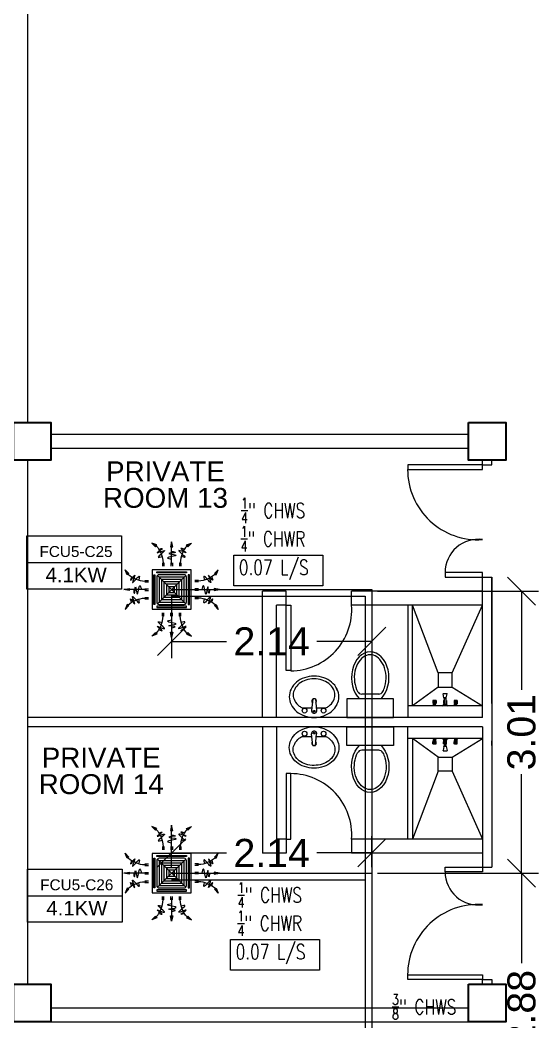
# Model space of a CAD drawing. Header units: millimetres. Extents: x 5 to 430, y 3 to 339.
# Drawn here: x 160.13 to 165.69, y 113.11 to 123.81 of the extents above; entities that cross this region are included whole.
import ezdxf

# ---------------------------------------------------------------- set-up
doc = ezdxf.new("R2010")
doc.units = ezdxf.units.MM
doc.header["$MEASUREMENT"] = 0
for name, color, linetype in [('AIR', 7, 'Continuous'), ('fcu line', 7, 'Continuous'), ('fcu return', 7, 'Continuous'), ('label', 7, 'Continuous'), ('Legends', 7, 'Continuous'), ('pipe label', 7, 'Continuous')]:
    doc.layers.add(name, color=color, linetype=linetype)
doc.styles.add('Arch-Dim', font='simplex.shx', dxfattribs={"width": 0.75})
doc.styles.get("Standard").update_dxf_attribs({"font": 'arial.ttf'})
doc.styles.add('SWISSLT175', font='swissl.ttf', dxfattribs={"height": 0.175})
doc.dimstyles.new('Copy of dimension', dxfattribs={"dimtxt": 0.3, "dimasz": 0.3, "dimexe": 0.18, "dimexo": 0.0625, "dimgap": 0.09, "dimtad": 0, "dimzin": 0, "dimdsep": 46, "dimtxsty": 'Standard', "dimblk": 'OBLIQUE', "dimcen": 0.09, "dimclrd": 256, "dimclre": 256, "dimclrt": 256, "dimadec": 0, "dimazin": 0, "dimtfac": 1, "dimtofl": 0, "dimtmove": 0, "dimatfit": 3, "dimldrblk": 'OBLIQUE', "dimfxl": 1, "dimtolj": 1, "dimtzin": 0, "dimarcsym": 0})

# ---------------------------------------------------------------- blocks, each defined once
blk = doc.blocks.new('FCU-13000P (CASSETTE SPLIT)')
at = {"layer": 'AIR', "ltscale": 3}
for p, q in [((0, 0.523), (0, 1)), ((-0.193, 0.558), (-0.193, 0.487)), ((-0.162, 0.558), (-0.162, 0.487)), ((-0.016, 0.558), (-0.016, 0.487)), ((0.016, 0.558), (0.016, 0.487)), ((0.162, 0.558), (0.162, 0.487)), ((0.193, 0.558), (0.193, 0.487)), ((-0.523, 0), (-1, 0)), ((-0.558, 0.193), (-0.487, 0.193)), ((-0.558, 0.162), (-0.487, 0.162)), ((-0.558, 0.016), (-0.487, 0.016)), ((0.558, 0.193), (0.487, 0.193)), ((0.558, 0.162), (0.487, 0.162)), ((0.558, 0.016), (0.487, 0.016)), ((0.523, 0), (1, 0)), ((-0.558, -0.016), (-0.487, -0.016)), ((-0.558, -0.162), (-0.487, -0.162)), ((-0.558, -0.193), (-0.487, -0.193)), ((0.558, -0.016), (0.487, -0.016)), ((0.558, -0.162), (0.487, -0.162)), ((0.558, -0.193), (0.487, -0.193)), ((-0.193, -0.558), (-0.193, -0.487)), ((-0.162, -0.558), (-0.162, -0.487)), ((-0.016, -0.558), (-0.016, -0.487)), ((0, -0.523), (0, -1)), ((0.016, -0.558), (0.016, -0.487)), ((0.162, -0.558), (0.162, -0.487)), ((0.193, -0.558), (0.193, -0.487))]:
    blk.add_line(p, q, dxfattribs=at)
at = {"layer": 'AIR'}
for p, q in [((0.295, -0.295), (-0.295, 0.295)), ((0.295, 0.295), (-0.295, -0.295))]:
    blk.add_line(p, q, dxfattribs=at)
at = {"layer": 'AIR', "ltscale": 3}
for points in [[(-0.335, 0.895), (-0.311, 0.932), (-0.416, 0.973)], [(-0.022, 0.89), (0.022, 0.89), (0, 1)], [(0.335, 0.895), (0.311, 0.932), (0.416, 0.973)], [(-0.895, 0.335), (-0.932, 0.311), (-0.973, 0.416)], [(0.895, 0.335), (0.932, 0.311), (0.973, 0.416)], [(-0.89, 0.022), (-0.89, -0.022), (-1, 0)], [(0.89, 0.022), (0.89, -0.022), (1, 0)], [(-0.895, -0.335), (-0.932, -0.311), (-0.973, -0.416)], [(0.895, -0.335), (0.932, -0.311), (0.973, -0.416)], [(-0.335, -0.895), (-0.311, -0.932), (-0.416, -0.973)], [(-0.022, -0.89), (0.022, -0.89), (0, -1)], [(0.335, -0.895), (0.311, -0.932), (0.416, -0.973)]]:
    blk.add_lwpolyline(points, close=True, dxfattribs=at)
at = {"layer": 'AIR'}
for points in [[(-0.323, 0.914, -0.171809), (-0.178, 0.558), (-0.178, 0.522)], [(0.323, 0.914, 0.171809), (0.178, 0.558), (0.178, 0.522)], [(-0.914, 0.323, 0.171809), (-0.558, 0.178), (-0.522, 0.178)], [(0.914, 0.323, -0.171809), (0.558, 0.178), (0.522, 0.178)], [(-0.914, -0.323, -0.171809), (-0.558, -0.178), (-0.522, -0.178)], [(0.914, -0.323, 0.171809), (0.558, -0.178), (0.522, -0.178)], [(-0.323, -0.914, 0.171809), (-0.178, -0.558), (-0.178, -0.522)], [(0.323, -0.914, -0.171809), (0.178, -0.558), (0.178, -0.522)]]:
    blk.add_lwpolyline(points, format="xyb", dxfattribs=at)
for points in [[(-0.41, -0.41), (0.41, -0.41), (0.41, 0.41), (-0.41, 0.41)], [(-0.373, 0.31), (-0.348, 0.31), (-0.348, -0.31), (-0.373, -0.31)], [(-0.31, 0.372), (0.31, 0.372), (0.31, 0.348), (-0.31, 0.348)], [(-0.26, -0.26), (0.26, -0.26), (0.26, 0.26), (-0.26, 0.26)], [(-0.21, -0.21), (0.21, -0.21), (0.21, 0.21), (-0.21, 0.21)], [(0.372, 0.31), (0.348, 0.31), (0.348, -0.31), (0.372, -0.31)], [(-0.16, -0.16), (0.16, -0.16), (0.16, 0.16), (-0.16, 0.16)], [(-0.11, -0.11), (0.11, -0.11), (0.11, 0.11), (-0.11, 0.11)], [(-0.06, -0.06), (0.06, -0.06), (0.06, 0.06), (-0.06, 0.06)], [(-0.31, -0.373), (0.31, -0.373), (0.31, -0.348), (-0.31, -0.348)]]:
    blk.add_lwpolyline(points, close=True, dxfattribs=at)
blk.add_lwpolyline([(-0.26, -0.31), (0.26, -0.31, 0.414214), (0.31, -0.26), (0.31, 0.26, 0.414214), (0.26, 0.31), (-0.26, 0.31, 0.414214), (-0.31, 0.26), (-0.31, -0.26, 0.414214)], format="xyb", close=True, dxfattribs=at)
at = {"layer": 'AIR', "ltscale": 3}
for points in [[(-0.268, 0.84), (-0.231, 0.852), (-0.134, 0.882), (-0.422, 0.704), (0.005, 0.903), (-0.358, 0.645), (-0.239, 0.678), (-0.199, 0.69)], [(0.268, 0.84), (0.231, 0.852), (0.134, 0.882), (0.422, 0.704), (-0.005, 0.903), (0.358, 0.645), (0.239, 0.678), (0.199, 0.69)], [(-0.84, 0.268), (-0.852, 0.231), (-0.882, 0.134), (-0.704, 0.422), (-0.903, -0.005), (-0.645, 0.358), (-0.678, 0.239), (-0.69, 0.199)], [(0.84, 0.268), (0.852, 0.231), (0.882, 0.134), (0.704, 0.422), (0.903, -0.005), (0.645, 0.358), (0.678, 0.239), (0.69, 0.199)], [(-0.84, -0.268), (-0.852, -0.231), (-0.882, -0.134), (-0.704, -0.422), (-0.903, 0.005), (-0.645, -0.358), (-0.678, -0.239), (-0.69, -0.199)], [(0.84, -0.268), (0.852, -0.231), (0.882, -0.134), (0.704, -0.422), (0.903, 0.005), (0.645, -0.358), (0.678, -0.239), (0.69, -0.199)], [(-0.268, -0.84), (-0.231, -0.852), (-0.134, -0.882), (-0.422, -0.704), (0.005, -0.903), (-0.358, -0.645), (-0.239, -0.678), (-0.199, -0.69)], [(0.268, -0.84), (0.231, -0.852), (0.134, -0.882), (0.422, -0.704), (-0.005, -0.903), (0.358, -0.645), (0.239, -0.678), (0.199, -0.69)]]:
    blk.add_open_spline(points, degree=3, knots=[0.0032834, 0.0032834, 0.0032834, 0.0032834, 0.0712567, 0.1924075, 0.3347111, 0.5062145, 0.5813292, 0.5813292, 0.5813292, 0.5813292], dxfattribs=at)
for points in [[(0, 0.8), (0.077, 0.776), (-0.058, 0.755), (0.098, 0.718), (-0.087, 0.663), (0, 0.631)], [(-0.8, 0), (-0.776, -0.077), (-0.755, 0.058), (-0.718, -0.098), (-0.663, 0.087), (-0.631, 0)], [(0.8, 0), (0.776, -0.077), (0.755, 0.058), (0.718, -0.098), (0.663, 0.087), (0.631, 0)], [(0, -0.8), (0.077, -0.776), (-0.058, -0.755), (0.098, -0.718), (-0.087, -0.663), (0, -0.631)]]:
    blk.add_spline(points, degree=3, dxfattribs=at)
for points in [[(-0.416, 0.973), (-0.335, 0.895), (-0.311, 0.932)], [(0, 1), (-0.022, 0.89), (0.022, 0.89)], [(0.416, 0.973), (0.335, 0.895), (0.311, 0.932)], [(-0.973, 0.416), (-0.895, 0.335), (-0.932, 0.311)], [(0.973, 0.416), (0.895, 0.335), (0.932, 0.311)], [(-1, 0), (-0.89, 0.022), (-0.89, -0.022)], [(1, 0), (0.89, 0.022), (0.89, -0.022)], [(-0.973, -0.416), (-0.895, -0.335), (-0.932, -0.311)], [(0.973, -0.416), (0.895, -0.335), (0.932, -0.311)], [(-0.416, -0.973), (-0.335, -0.895), (-0.311, -0.932)], [(0, -1), (-0.022, -0.89), (0.022, -0.89)], [(0.416, -0.973), (0.335, -0.895), (0.311, -0.932)]]:
    blk.add_solid(points, dxfattribs=at)
blk = doc.blocks.new('_Oblique')
at = {"color": 0, "linetype": 'ByBlock', "lineweight": -2}
blk.add_line((-0.5, -0.5), (0.5, 0.5), dxfattribs=at)
blk = doc.blocks.new('*D46')
at = {"layer": 'Defpoints', "color": 0, "transparency": 16777216}
for p in [(163.891, 114.698), (165.492, 114.698), (163.891, 111.814)]:
    blk.add_point(p, dxfattribs=at)
at = {"layer": 'Legends', "lineweight": -2, "transparency": 16777216}
for p, q in [((163.953, 114.698), (165.672, 114.698)), ((165.492, 114.698), (165.492, 113.738)), ((165.492, 111.814), (165.492, 112.773)), ((163.953, 111.814), (165.672, 111.814))]:
    blk.add_line(p, q, dxfattribs=at)
at = {"layer": 'Legends', "lineweight": -2, "transparency": 16777216, "xscale": 0.3, "yscale": 0.3, "zscale": 0.3}
for p, rotation in [((165.492, 114.698), 90), ((165.492, 111.814), 270)]:
    blk.add_blockref('_Oblique', p, dxfattribs=dict(at, rotation=rotation))
at = {"layer": 'Legends', "transparency": 16777216, "insert": (165.492, 113.256), "char_height": 0.3, "attachment_point": 5, "rotation": 90}
blk.add_mtext('\\A1;2.88', dxfattribs=at)
blk = doc.blocks.new('*D47')
at = {"layer": 'Defpoints', "color": 0, "transparency": 16777216}
for p in [(161.753, 114.914), (161.753, 114.698), (163.891, 114.698)]:
    blk.add_point(p, dxfattribs=at)
at = {"layer": 'Legends', "lineweight": -2, "transparency": 16777216}
for p, q in [((161.753, 114.761), (161.753, 115.094)), ((163.891, 114.761), (163.891, 115.094)), ((161.753, 114.914), (162.34, 114.914)), ((163.891, 114.914), (163.303, 114.914))]:
    blk.add_line(p, q, dxfattribs=at)
at = {"layer": 'Legends', "lineweight": -2, "transparency": 16777216, "xscale": 0.3, "yscale": 0.3, "zscale": 0.3, "rotation": 180}
blk.add_blockref('_Oblique', (161.753, 114.914), dxfattribs=at)
at = {"layer": 'Legends', "lineweight": -2, "transparency": 16777216, "xscale": 0.3, "yscale": 0.3, "zscale": 0.3}
blk.add_blockref('_Oblique', (163.891, 114.914), dxfattribs=at)
at = {"layer": 'Legends', "transparency": 16777216, "insert": (162.822, 114.914), "char_height": 0.3, "attachment_point": 5}
blk.add_mtext('\\A1;2.14', dxfattribs=at)
blk = doc.blocks.new('*D48')
at = {"layer": 'Defpoints', "color": 0, "transparency": 16777216}
for p in [(163.891, 117.711), (163.891, 114.698), (165.492, 114.698)]:
    blk.add_point(p, dxfattribs=at)
at = {"layer": 'Legends', "lineweight": -2, "transparency": 16777216}
for p, q in [((163.953, 117.711), (165.672, 117.711)), ((165.492, 117.711), (165.492, 116.655)), ((165.492, 114.698), (165.492, 115.754)), ((163.953, 114.698), (165.672, 114.698))]:
    blk.add_line(p, q, dxfattribs=at)
at = {"layer": 'Legends', "lineweight": -2, "transparency": 16777216, "xscale": 0.3, "yscale": 0.3, "zscale": 0.3}
for p, rotation in [((165.492, 117.711), 90), ((165.492, 114.698), 270)]:
    blk.add_blockref('_Oblique', p, dxfattribs=dict(at, rotation=rotation))
at = {"layer": 'Legends', "transparency": 16777216, "insert": (165.492, 116.204), "char_height": 0.3, "attachment_point": 5, "rotation": 90}
blk.add_mtext('\\A1;3.01', dxfattribs=at)
blk = doc.blocks.new('*D49')
at = {"layer": 'Defpoints', "color": 0, "transparency": 16777216}
for p in [(161.753, 117.727), (163.891, 117.727), (161.753, 117.174)]:
    blk.add_point(p, dxfattribs=at)
at = {"layer": 'Legends', "lineweight": -2, "transparency": 16777216}
for p, q in [((161.753, 117.665), (161.753, 116.994)), ((163.891, 117.665), (163.891, 116.994)), ((161.753, 117.174), (162.34, 117.174)), ((163.891, 117.174), (163.303, 117.174))]:
    blk.add_line(p, q, dxfattribs=at)
at = {"layer": 'Legends', "lineweight": -2, "transparency": 16777216, "xscale": 0.3, "yscale": 0.3, "zscale": 0.3, "rotation": 180}
blk.add_blockref('_Oblique', (161.753, 117.174), dxfattribs=at)
at = {"layer": 'Legends', "lineweight": -2, "transparency": 16777216, "xscale": 0.3, "yscale": 0.3, "zscale": 0.3}
blk.add_blockref('_Oblique', (163.891, 117.174), dxfattribs=at)
at = {"layer": 'Legends', "transparency": 16777216, "insert": (162.822, 117.174), "char_height": 0.3, "attachment_point": 5}
blk.add_mtext('\\A1;2.14', dxfattribs=at)

msp = doc.modelspace()

# ---------------------------------------------------------------- linework, layer by layer
at = {"color": 8, "lineweight": 25}
for p, q in [((160.212, 123.886), (160.212, 119.511)), ((160.462, 119.386), (164.925, 119.386)), ((160.462, 119.236), (164.925, 119.236)), ((160.212, 119.111), (160.212, 113.511)), ((165.075, 116.361), (160.212, 116.361)), ((165.075, 116.261), (160.212, 116.261)), ((160.462, 113.261), (164.925, 113.261)), ((160.462, 113.111), (164.925, 113.111))]:
    msp.add_line(p, q, dxfattribs=at)
at = {"color": 8, "linetype": 'ByBlock', "lineweight": 25}
for p, q in [((165.075, 119.011), (165.075, 119.111)), ((165.075, 119.061), (165.175, 119.061)), ((165.175, 119.061), (165.175, 119.111)), ((165.075, 116.361), (165.075, 117.911)), ((165.075, 117.861), (165.175, 117.861)), ((165.175, 116.511), (165.175, 117.861)), ((165.175, 117.861), (165.175, 114.761)), ((165.075, 116.261), (165.075, 114.711)), ((165.175, 116.111), (165.175, 114.761)), ((165.075, 114.761), (165.175, 114.761)), ((165.075, 113.511), (165.075, 113.561)), ((165.075, 113.561), (165.175, 113.561)), ((165.175, 113.561), (165.175, 113.511))]:
    msp.add_line(p, q, dxfattribs=at)
at = {"color": 8, "linetype": 'ByBlock', "lineweight": 25, "ltscale": 0.3}
for p, q in [((162.975, 117.711), (162.725, 117.711)), ((162.725, 116.361), (162.725, 117.711)), ((162.975, 117.561), (162.975, 117.711)), ((165.075, 117.711), (163.675, 117.711)), ((163.675, 117.561), (163.675, 117.711)), ((162.975, 117.561), (162.875, 117.561)), ((162.875, 116.361), (162.875, 117.561)), ((165.075, 117.561), (163.675, 117.561)), ((162.725, 116.261), (162.725, 114.911)), ((162.875, 116.261), (162.875, 115.061)), ((162.975, 115.061), (162.875, 115.061)), ((162.975, 115.061), (162.975, 114.911)), ((165.075, 115.061), (163.675, 115.061)), ((163.675, 115.061), (163.675, 114.911)), ((162.975, 114.911), (162.725, 114.911)), ((165.075, 114.911), (163.675, 114.911))]:
    msp.add_line(p, q, dxfattribs=at)
at = {"color": 8, "linetype": 'ByBlock', "lineweight": 9, "ltscale": 0.3}
for p, q in [((164.6, 116.836), (164.325, 117.561)), ((164.75, 116.836), (165.075, 117.561)), ((164.6, 116.686), (164.325, 116.486)), ((164.75, 116.686), (165.075, 116.486)), ((164.6, 115.936), (164.325, 116.136)), ((164.75, 115.936), (165.075, 116.136)), ((164.6, 115.786), (164.325, 115.061)), ((164.75, 115.786), (165.075, 115.061))]:
    msp.add_line(p, q, dxfattribs=at)
at = {"color": 8, "lineweight": 9}
for p, q in [((163.26, 116.559), (163.247, 116.437)), ((163.289, 116.559), (163.302, 116.437)), ((163.625, 116.561), (163.625, 116.361)), ((164.125, 116.561), (163.625, 116.561)), ((163.965, 116.611), (163.784, 116.611)), ((164.125, 116.361), (164.125, 116.561)), ((164.662, 116.571), (164.654, 116.613)), ((164.655, 116.617), (164.694, 116.617)), ((164.687, 116.571), (164.662, 116.571)), ((164.662, 116.571), (164.662, 116.563)), ((164.687, 116.571), (164.662, 116.571)), ((164.662, 116.563), (164.687, 116.563)), ((164.667, 116.501), (164.667, 116.563)), ((164.682, 116.563), (164.682, 116.501)), ((164.687, 116.571), (164.696, 116.613)), ((164.687, 116.563), (164.687, 116.571)), ((164.548, 116.543), (164.544, 116.541)), ((164.544, 116.541), (164.544, 116.519)), ((164.578, 116.541), (164.544, 116.541)), ((164.544, 116.519), (164.547, 116.515)), ((164.544, 116.486), (164.547, 116.493)), ((164.544, 116.486), (164.544, 116.486)), ((164.578, 116.486), (164.544, 116.486)), ((164.578, 116.486), (164.544, 116.486)), ((164.547, 116.513), (164.547, 116.507)), ((164.575, 116.507), (164.547, 116.507)), ((164.547, 116.507), (164.548, 116.505)), ((164.575, 116.493), (164.547, 116.493)), ((164.548, 116.544), (164.548, 116.543)), ((164.574, 116.544), (164.548, 116.544)), ((164.574, 116.543), (164.548, 116.543)), ((164.548, 116.532), (164.548, 116.52)), ((164.548, 116.519), (164.555, 116.519)), ((164.574, 116.505), (164.548, 116.505)), ((164.55, 116.493), (164.55, 116.505)), ((164.555, 116.532), (164.555, 116.52)), ((164.567, 116.532), (164.567, 116.52)), ((164.574, 116.519), (164.567, 116.519)), ((164.572, 116.493), (164.572, 116.505)), ((164.574, 116.544), (164.574, 116.543)), ((164.574, 116.543), (164.578, 116.541)), ((164.574, 116.532), (164.574, 116.52)), ((164.575, 116.507), (164.574, 116.505)), ((164.578, 116.519), (164.575, 116.515)), ((164.575, 116.513), (164.575, 116.507)), ((164.578, 116.486), (164.575, 116.493)), ((164.578, 116.541), (164.578, 116.519)), ((164.578, 116.486), (164.578, 116.486)), ((164.646, 116.486), (164.657, 116.491)), ((164.704, 116.486), (164.646, 116.486)), ((164.657, 116.501), (164.692, 116.501)), ((164.657, 116.491), (164.657, 116.501)), ((164.657, 116.491), (164.692, 116.491)), ((164.692, 116.491), (164.657, 116.491)), ((164.662, 116.543), (164.658, 116.541)), ((164.667, 116.541), (164.658, 116.541)), ((164.658, 116.541), (164.658, 116.519)), ((164.658, 116.519), (164.66, 116.515)), ((164.661, 116.519), (164.667, 116.519)), ((164.661, 116.513), (164.661, 116.507)), ((164.667, 116.507), (164.661, 116.507)), ((164.661, 116.507), (164.661, 116.505)), ((164.667, 116.505), (164.661, 116.505)), ((164.667, 116.544), (164.662, 116.544)), ((164.662, 116.544), (164.662, 116.543)), ((164.667, 116.543), (164.662, 116.543)), ((164.662, 116.532), (164.662, 116.52)), ((164.663, 116.501), (164.663, 116.505)), ((164.682, 116.501), (164.667, 116.501)), ((164.688, 116.544), (164.682, 116.544)), ((164.688, 116.543), (164.682, 116.543)), ((164.691, 116.541), (164.682, 116.541)), ((164.688, 116.519), (164.682, 116.519)), ((164.689, 116.507), (164.682, 116.507)), ((164.688, 116.505), (164.682, 116.505)), ((164.686, 116.501), (164.686, 116.505)), ((164.688, 116.544), (164.688, 116.543)), ((164.688, 116.543), (164.691, 116.541)), ((164.688, 116.532), (164.688, 116.52)), ((164.689, 116.507), (164.688, 116.505)), ((164.691, 116.519), (164.689, 116.515)), ((164.689, 116.513), (164.689, 116.507)), ((164.691, 116.541), (164.691, 116.519)), ((164.692, 116.501), (164.692, 116.491)), ((164.692, 116.491), (164.704, 116.486)), ((164.771, 116.486), (164.775, 116.493)), ((164.805, 116.486), (164.771, 116.486)), ((164.805, 116.486), (164.771, 116.486)), ((164.771, 116.486), (164.771, 116.486)), ((164.775, 116.543), (164.772, 116.541)), ((164.805, 116.541), (164.772, 116.541)), ((164.772, 116.541), (164.772, 116.519)), ((164.772, 116.519), (164.774, 116.515)), ((164.774, 116.513), (164.774, 116.507)), ((164.774, 116.507), (164.775, 116.505)), ((164.802, 116.507), (164.774, 116.507)), ((164.801, 116.544), (164.775, 116.544)), ((164.775, 116.544), (164.775, 116.543)), ((164.801, 116.543), (164.775, 116.543)), ((164.775, 116.532), (164.775, 116.52)), ((164.775, 116.519), (164.782, 116.519)), ((164.802, 116.505), (164.775, 116.505)), ((164.802, 116.493), (164.775, 116.493)), ((164.777, 116.493), (164.777, 116.505)), ((164.782, 116.532), (164.782, 116.52)), ((164.794, 116.532), (164.794, 116.52)), ((164.802, 116.519), (164.794, 116.519)), ((164.8, 116.493), (164.8, 116.505)), ((164.801, 116.544), (164.801, 116.543)), ((164.801, 116.543), (164.805, 116.541)), ((164.801, 116.532), (164.801, 116.52)), ((164.802, 116.513), (164.802, 116.507)), ((164.802, 116.507), (164.802, 116.505)), ((164.805, 116.486), (164.802, 116.493)), ((164.805, 116.519), (164.803, 116.515)), ((164.805, 116.541), (164.805, 116.519)), ((164.805, 116.486), (164.805, 116.486)), ((163.625, 116.361), (164.125, 116.361)), ((163.625, 116.061), (163.625, 116.261)), ((163.625, 116.261), (164.125, 116.261)), ((164.125, 116.261), (164.125, 116.061)), ((163.26, 116.063), (163.247, 116.185)), ((163.289, 116.063), (163.302, 116.185)), ((164.544, 116.135), (164.544, 116.136)), ((164.578, 116.136), (164.544, 116.136)), ((164.544, 116.135), (164.547, 116.128)), ((164.578, 116.135), (164.544, 116.135)), ((164.575, 116.128), (164.547, 116.128)), ((164.55, 116.128), (164.55, 116.116)), ((164.572, 116.128), (164.572, 116.116)), ((164.578, 116.135), (164.575, 116.128)), ((164.578, 116.135), (164.578, 116.136)), ((164.646, 116.136), (164.657, 116.13)), ((164.704, 116.136), (164.646, 116.136)), ((164.657, 116.13), (164.692, 116.13)), ((164.692, 116.13), (164.657, 116.13)), ((164.657, 116.13), (164.657, 116.12)), ((164.657, 116.12), (164.692, 116.12)), ((164.663, 116.12), (164.663, 116.116)), ((164.667, 116.12), (164.667, 116.058)), ((164.682, 116.12), (164.667, 116.12)), ((164.682, 116.058), (164.682, 116.12)), ((164.686, 116.12), (164.686, 116.116)), ((164.692, 116.13), (164.704, 116.136)), ((164.692, 116.12), (164.692, 116.13)), ((164.805, 116.136), (164.771, 116.136)), ((164.771, 116.135), (164.771, 116.136)), ((164.805, 116.135), (164.771, 116.135)), ((164.771, 116.135), (164.775, 116.128)), ((164.802, 116.128), (164.775, 116.128)), ((164.777, 116.128), (164.777, 116.116)), ((164.8, 116.128), (164.8, 116.116)), ((164.805, 116.135), (164.802, 116.128)), ((164.805, 116.135), (164.805, 116.136)), ((164.125, 116.061), (163.625, 116.061)), ((164.544, 116.102), (164.547, 116.106)), ((164.544, 116.08), (164.544, 116.102)), ((164.548, 116.078), (164.544, 116.08)), ((164.578, 116.08), (164.544, 116.08)), ((164.547, 116.114), (164.548, 116.116)), ((164.547, 116.108), (164.547, 116.114)), ((164.575, 116.114), (164.547, 116.114)), ((164.574, 116.116), (164.548, 116.116)), ((164.548, 116.102), (164.555, 116.102)), ((164.548, 116.089), (164.548, 116.101)), ((164.548, 116.077), (164.548, 116.078)), ((164.574, 116.078), (164.548, 116.078)), ((164.574, 116.077), (164.548, 116.077)), ((164.555, 116.089), (164.555, 116.101)), ((164.574, 116.102), (164.567, 116.102)), ((164.567, 116.089), (164.567, 116.101)), ((164.575, 116.114), (164.574, 116.116)), ((164.574, 116.089), (164.574, 116.101)), ((164.574, 116.078), (164.578, 116.08)), ((164.574, 116.077), (164.574, 116.078)), ((164.575, 116.108), (164.575, 116.114)), ((164.578, 116.102), (164.575, 116.106)), ((164.578, 116.08), (164.578, 116.102)), ((164.662, 116.05), (164.654, 116.008)), ((164.658, 116.102), (164.66, 116.106)), ((164.658, 116.08), (164.658, 116.102)), ((164.667, 116.08), (164.658, 116.08)), ((164.662, 116.078), (164.658, 116.08)), ((164.667, 116.116), (164.661, 116.116)), ((164.661, 116.114), (164.661, 116.116)), ((164.667, 116.114), (164.661, 116.114)), ((164.661, 116.108), (164.661, 116.114)), ((164.661, 116.102), (164.667, 116.102)), ((164.662, 116.089), (164.662, 116.101)), ((164.667, 116.078), (164.662, 116.078)), ((164.662, 116.077), (164.662, 116.078)), ((164.667, 116.077), (164.662, 116.077)), ((164.662, 116.05), (164.662, 116.058)), ((164.662, 116.058), (164.687, 116.058)), ((164.687, 116.05), (164.662, 116.05)), ((164.687, 116.05), (164.662, 116.05)), ((164.688, 116.116), (164.682, 116.116)), ((164.689, 116.114), (164.682, 116.114)), ((164.688, 116.102), (164.682, 116.102)), ((164.691, 116.08), (164.682, 116.08)), ((164.688, 116.078), (164.682, 116.078)), ((164.688, 116.077), (164.682, 116.077)), ((164.687, 116.058), (164.687, 116.05)), ((164.687, 116.05), (164.696, 116.008)), ((164.689, 116.114), (164.688, 116.116)), ((164.688, 116.089), (164.688, 116.101)), ((164.688, 116.078), (164.691, 116.08)), ((164.688, 116.077), (164.688, 116.078)), ((164.689, 116.108), (164.689, 116.114)), ((164.691, 116.102), (164.689, 116.106)), ((164.691, 116.08), (164.691, 116.102)), ((164.772, 116.102), (164.774, 116.106)), ((164.772, 116.08), (164.772, 116.102)), ((164.805, 116.08), (164.772, 116.08)), ((164.775, 116.078), (164.772, 116.08)), ((164.774, 116.114), (164.775, 116.116)), ((164.802, 116.114), (164.774, 116.114)), ((164.774, 116.108), (164.774, 116.114)), ((164.802, 116.116), (164.775, 116.116)), ((164.775, 116.102), (164.782, 116.102)), ((164.775, 116.089), (164.775, 116.101)), ((164.801, 116.078), (164.775, 116.078)), ((164.775, 116.077), (164.775, 116.078)), ((164.801, 116.077), (164.775, 116.077)), ((164.782, 116.089), (164.782, 116.101)), ((164.802, 116.102), (164.794, 116.102)), ((164.794, 116.089), (164.794, 116.101)), ((164.801, 116.089), (164.801, 116.101)), ((164.801, 116.078), (164.805, 116.08)), ((164.801, 116.077), (164.801, 116.078)), ((164.802, 116.114), (164.802, 116.116)), ((164.802, 116.108), (164.802, 116.114)), ((164.805, 116.102), (164.803, 116.106)), ((164.805, 116.08), (164.805, 116.102)), ((163.965, 116.011), (163.784, 116.011)), ((164.655, 116.004), (164.694, 116.004))]:
    msp.add_line(p, q, dxfattribs=at)
at = {"color": 8, "linetype": 'ByBlock', "lineweight": 9}
for p, q in [((165.075, 116.486), (164.275, 116.486)), ((165.075, 116.136), (164.275, 116.136)), ((165.175, 116.061), (165.175, 116.111))]:
    msp.add_line(p, q, dxfattribs=at)
at = {"color": 8, "lineweight": 25}
msp.add_lwpolyline([(157.712, 122.698), (157.712, 123.886), (160.212, 123.886), (160.212, 119.511), (157.712, 119.511), (157.712, 120.698)], dxfattribs=at)
at = {"color": 8, "lineweight": 35}
for points in [[(160.062, 119.511), (160.462, 119.511), (160.462, 119.111), (160.062, 119.111)], [(164.925, 119.511), (165.325, 119.511), (165.325, 119.111), (164.925, 119.111)], [(160.062, 113.511), (160.462, 113.511), (160.462, 113.111), (160.062, 113.111)], [(164.925, 113.511), (165.325, 113.511), (165.325, 113.111), (164.925, 113.111)]]:
    msp.add_lwpolyline(points, close=True, dxfattribs=at)
at = {"color": 8, "lineweight": 13, "ltscale": 0.03}
for points in [[(165.075, 119.011), (165.075, 119.061), (164.275, 119.061), (164.275, 119.011)], [(165.075, 117.861), (165.075, 117.911), (164.675, 117.911), (164.675, 117.861)], [(162.975, 117.561), (163.025, 117.561), (163.025, 116.861), (162.975, 116.861)], [(162.975, 115.061), (163.025, 115.061), (163.025, 115.761), (162.975, 115.761)], [(165.075, 114.761), (165.075, 114.711), (164.675, 114.711), (164.675, 114.761)], [(165.075, 113.611), (165.075, 113.561), (164.275, 113.561), (164.275, 113.611)]]:
    msp.add_lwpolyline(points, close=True, dxfattribs=at)
at = {"color": 8, "linetype": 'ByBlock', "lineweight": 9, "ltscale": 0.3}
for points in [[(164.325, 116.486), (164.325, 117.561), (164.275, 117.561), (164.275, 116.361), (164.275, 116.361)], [(164.325, 116.136), (164.325, 115.061), (164.275, 115.061), (164.275, 116.261), (164.275, 116.261)]]:
    msp.add_lwpolyline(points, dxfattribs=at)
at = {"color": 8, "lineweight": 9}
for points in [[(163.497, 116.603, 0.124838), (163.481, 116.665, 0.105788), (163.432, 116.723, 0.086697), (163.362, 116.759, 0.076776), (163.275, 116.773, 0.076776), (163.187, 116.759, 0.086697), (163.117, 116.723, 0.105788), (163.068, 116.665, 0.124838), (163.052, 116.603, 0.124838), (163.068, 116.54, 0.105788), (163.117, 116.482, 0.040067), (163.148, 116.463), (163.25, 116.463, 0.040067)], [(163.299, 116.463), (163.401, 116.463, 0.040067), (163.432, 116.482, 0.105788), (163.481, 116.54, 0.124838), (163.497, 116.603, 0.124838)], [(163.497, 116.019, -0.124838), (163.481, 115.956, -0.105788), (163.432, 115.898, -0.086697), (163.362, 115.862, -0.076776), (163.275, 115.849, -0.076776), (163.187, 115.862, -0.086697), (163.117, 115.898, -0.105788), (163.068, 115.956, -0.124838), (163.052, 116.019, -0.124838), (163.068, 116.081, -0.105788), (163.117, 116.139, -0.040067), (163.148, 116.159), (163.25, 116.159, -0.040067)], [(163.299, 116.159), (163.401, 116.159, -0.040067), (163.432, 116.139, -0.105788), (163.481, 116.081, -0.124838), (163.497, 116.019, -0.124838)]]:
    msp.add_lwpolyline(points, format="xyb", dxfattribs=at)
at = {"color": 8, "linetype": 'ByBlock', "lineweight": 9, "ltscale": 0.03}
for points in [[(164.6, 116.686), (164.75, 116.686), (164.75, 116.836), (164.6, 116.836)], [(164.6, 115.936), (164.75, 115.936), (164.75, 115.786), (164.6, 115.786)]]:
    msp.add_lwpolyline(points, close=True, dxfattribs=at)
at = {"color": 8, "lineweight": 9}
msp.add_lwpolyline([(163.54, 116.04, -0.11576), (163.52, 115.957, -0.104047), (163.462, 115.883, -0.090875), (163.378, 115.836, -0.083344), (163.275, 115.819, -0.083344), (163.171, 115.836, -0.090875), (163.087, 115.883, -0.104047), (163.029, 115.957, -0.11576), (163.01, 116.04, -0.11576), (163.029, 116.122, -0.104047), (163.087, 116.196, -0.090875), (163.171, 116.243, -0.083344), (163.275, 116.261, -0.083344), (163.378, 116.243, -0.090875), (163.462, 116.196, -0.104047), (163.52, 116.122, -0.11576)], format="xyb", close=True, dxfattribs=at)
for centre, radius in [((163.173, 116.434), 0.0255), ((163.376, 116.434), 0.0255), ((163.275, 116.427), 0.0095), ((163.173, 116.188), 0.0255), ((163.275, 116.194), 0.0095), ((163.376, 116.188), 0.0255)]:
    msp.add_circle(centre, radius, dxfattribs=at)
at = {"color": 8, "lineweight": 13, "ltscale": 0.03}
for centre, radius, start, end in [((165.026, 119.011), 0.752, 180, 273.6952), ((165.028, 117.911), 0.353, 82.3719, 180), ((163.025, 117.512), 0.652, 270, 4.2422), ((163.025, 115.109), 0.652, 355.7578, 90), ((165.028, 114.711), 0.353, 180, 277.6281), ((165.026, 113.611), 0.752, 86.3048, 180)]:
    msp.add_arc(centre, radius, start, end, dxfattribs=at)
at = {"color": 8, "lineweight": 9}
for centre, radius, start, end in [((163.258, 116.533), 0.267, 109.0569, 129.8268), ((163.275, 116.486), 0.317, 90, 109.0569), ((163.275, 116.486), 0.317, 70.9431, 90), ((163.291, 116.533), 0.267, 50.1732, 70.9431), ((163.195, 116.582), 0.185, 153.5873, 180), ((163.234, 116.563), 0.228, 129.8268, 153.5873), ((163.316, 116.563), 0.228, 26.4127, 50.1732), ((163.354, 116.582), 0.185, 360, 26.4127), ((163.195, 116.582), 0.185, 180, 206.4127), ((163.275, 116.536), 0.025, 126.3068, 221.2022), ((163.275, 116.465), 0.0948, 81.2026, 98.7974), ((163.275, 116.536), 0.025, 71.3793, 108.6207), ((163.275, 116.536), 0.025, 318.7978, 53.6932), ((163.354, 116.582), 0.185, 333.5873, 0), ((163.784, 116.661), 0.05, 208.0084, 270), ((163.965, 116.661), 0.05, 270, 331.8499), ((163.234, 116.601), 0.228, 206.4127, 230.1732), ((163.316, 116.601), 0.228, 309.8268, 333.5873), ((163.258, 116.631), 0.267, 230.1732, 250.9431), ((163.275, 116.678), 0.317, 250.9431, 270), ((163.275, 116.434), 0.028, 173.7545, 6.2455), ((163.275, 116.678), 0.317, 270, 289.0569), ((163.291, 116.631), 0.267, 289.0569, 309.8268), ((163.275, 116.188), 0.028, 353.7545, 186.2455), ((163.275, 116.086), 0.025, 138.7978, 233.6932), ((163.275, 116.156), 0.0948, 261.2026, 278.7974), ((163.275, 116.086), 0.025, 251.3793, 288.6207), ((163.275, 116.086), 0.025, 306.3068, 41.2022), ((163.784, 115.961), 0.05, 90, 151.9916), ((163.965, 115.961), 0.05, 28.1501, 90)]:
    msp.add_arc(centre, radius, start, end, dxfattribs=at)
for centre, major_axis, ratio, start_param, end_param in [((163.875, 116.786), (0, -0.275), 0.727273, 0.612555, 5.670631), ((164.657, 116.614), (-0.00268, 0.00268), 1, 6.066508, 7.43657), ((164.535, 116.531), (-0.00896, -0.00896), 1, 2.418785, 3.129871), ((164.533, 116.526), (-0.0118, -0.0118), 1, 1.703115, 1.83534), ((164.544, 116.52), (-0.00268, -0.00268), 1, 1.728443, 2.356082), ((164.543, 116.513), (-0.00268, -0.00268), 1, 2.356082, 2.850023), ((164.565, 116.531), (-0.00738, 0.00738), 1, 6.21008, 6.994878), ((164.559, 116.52), (-0.00268, 0.00268), 1, 0.785286, 1.412925), ((164.566, 116.525), (-0.00887, -0.00887), 1, -0.157871, 0.203142), ((164.561, 116.536), (-0.00268, -0.00268), 1, 3.214474, 4.639283), ((164.561, 116.518), (-0.00268, -0.00268), 1, 0.203142, 1.36743), ((164.556, 116.525), (-0.00887, 0.00887), 1, 2.938226, 3.299239), ((164.557, 116.531), (-0.00738, 0.00738), 1, 4.000472, 4.78527), ((164.563, 116.52), (-0.00268, 0.00268), 1, 3.299239, 3.926878), ((164.587, 116.531), (-0.00896, -0.00896), 1, -1.559299, -0.848214), ((164.578, 116.52), (-0.00268, 0.00268), 1, 0.785286, 1.412925), ((164.589, 116.526), (-0.0118, -0.0118), 1, -0.264769, -0.132543), ((164.579, 116.513), (-0.00268, -0.00268), 1, -1.279452, -0.785511), ((164.649, 116.531), (-0.00896, -0.00896), 1, 2.418785, 3.129871), ((164.646, 116.526), (-0.0118, 0.0118), 1, 3.273911, 3.406137), ((164.657, 116.513), (-0.00268, 0.00268), 1, 3.926878, 4.42082), ((164.658, 116.52), (-0.00268, 0.00268), 1, 3.299239, 3.926878), ((164.7, 116.531), (-0.00896, 0.00896), 1, 0.011497, 0.722582), ((164.692, 116.52), (-0.00268, -0.00268), 1, -0.785511, -0.157871), ((164.703, 116.526), (-0.0118, 0.0118), 1, 1.306028, 1.438253), ((164.692, 116.513), (-0.00268, -0.00268), 1, -1.279452, -0.785511), ((164.763, 116.531), (-0.00896, 0.00896), 1, 3.989582, 4.700667), ((164.76, 116.526), (-0.0118, -0.0118), 1, 1.703115, 1.83534), ((164.771, 116.52), (-0.00268, 0.00268), 1, 3.299239, 3.926878), ((164.77, 116.513), (-0.00268, 0.00268), 1, 3.926878, 4.42082), ((164.793, 116.531), (-0.00738, -0.00738), 1, 4.639283, 5.424081), ((164.786, 116.52), (-0.00268, 0.00268), 1, 0.785286, 1.412925), ((164.793, 116.525), (-0.00887, 0.00887), 1, 1.412925, 1.773938), ((164.788, 116.536), (-0.00268, 0.00268), 1, 4.78527, 6.21008), ((164.788, 116.518), (-0.00268, -0.00268), 1, 0.203142, 1.36743), ((164.783, 116.525), (-0.00887, -0.00887), 1, 1.36743, 1.728443), ((164.784, 116.531), (-0.00738, 0.00738), 1, 4.000472, 4.78527), ((164.791, 116.52), (-0.00268, 0.00268), 1, 3.299239, 3.926878), ((164.814, 116.531), (-0.00896, -0.00896), 1, -1.559299, -0.848214), ((164.805, 116.52), (-0.00268, -0.00268), 1, -0.785511, -0.157871), ((164.817, 116.526), (-0.0118, -0.0118), 1, -0.264769, -0.132543), ((164.806, 116.513), (-0.00268, 0.00268), 1, 0.291344, 0.785286), ((164.692, 116.007), (0.00268, -0.00268), 1, -0.216453, 1.153609)]:
    msp.add_ellipse(centre, major_axis=major_axis, ratio=ratio, start_param=start_param, end_param=end_param, dxfattribs=at)
at = {"color": 8, "lineweight": 9, "extrusion": (-4.99074e-41, 2.88216e-41, -1)}
msp.add_ellipse((164.692, 116.614), major_axis=(-0.00268, -0.00268), ratio=1, start_param=2.92514, end_param=4.295202, dxfattribs=at)
at = {"color": 8, "lineweight": 9, "extrusion": (0, 0, -1)}
msp.add_ellipse((163.875, 115.836), major_axis=(0, 0.275), ratio=0.727273, start_param=0.612555, end_param=5.670631, dxfattribs=at)
at = {"color": 8, "lineweight": 9, "extrusion": (-4.99074e-41, -2.88216e-41, -1)}
for centre, major_axis, start_param, end_param in [((164.535, 116.09), (0.00896, -0.00896), 5.560378, 6.271464), ((164.533, 116.095), (-0.0118, -0.0118), 3.273911, 3.406137), ((164.543, 116.108), (0.00268, -0.00268), 5.497675, 5.991616), ((164.544, 116.101), (0.00268, -0.00268), 4.870036, 5.497675), ((164.559, 116.101), (-0.00268, -0.00268), 0.785286, 1.412925), ((164.565, 116.09), (0.00738, -0.00738), 1.497691, 2.282489), ((164.566, 116.096), (0.00887, -0.00887), 2.983721, 3.344735), ((164.561, 116.103), (-0.00268, -0.00268), 1.773938, 2.938226), ((164.561, 116.085), (-0.00268, -0.00268), -1.497915, -0.073106), ((164.556, 116.096), (0.00887, -0.00887), 4.509022, 4.870036), ((164.557, 116.09), (-0.00738, -0.00738), 4.000472, 4.78527), ((164.563, 116.101), (-0.00268, -0.00268), 3.299239, 3.926878), ((164.578, 116.101), (0.00268, -0.00268), 2.356082, 2.983721), ((164.587, 116.09), (-0.00896, -0.00896), 0.011497, 0.722582), ((164.579, 116.108), (0.00268, -0.00268), 1.862141, 2.356082), ((164.589, 116.095), (-0.0118, -0.0118), 1.306028, 1.438253), ((164.649, 116.09), (-0.00896, -0.00896), 3.989582, 4.700667), ((164.657, 116.108), (-0.00268, -0.00268), 3.926878, 4.42082), ((164.646, 116.095), (0.0118, -0.0118), 4.844707, 4.976933), ((164.658, 116.101), (-0.00268, -0.00268), 3.299239, 3.926878), ((164.703, 116.095), (0.0118, -0.0118), 2.876824, 3.009049), ((164.692, 116.101), (-0.00268, -0.00268), 0.785286, 1.412925), ((164.7, 116.09), (-0.00896, -0.00896), 0.011497, 0.722582), ((164.692, 116.108), (-0.00268, -0.00268), 0.291344, 0.785286), ((164.763, 116.09), (0.00896, -0.00896), 5.560378, 6.271464), ((164.76, 116.095), (-0.0118, -0.0118), 3.273911, 3.406137), ((164.77, 116.108), (0.00268, -0.00268), 5.497675, 5.991616), ((164.771, 116.101), (0.00268, -0.00268), 4.870036, 5.497675), ((164.786, 116.101), (-0.00268, -0.00268), 0.785286, 1.412925), ((164.793, 116.09), (0.00738, -0.00738), 1.497691, 2.282489), ((164.793, 116.096), (0.00887, -0.00887), 2.983721, 3.344735), ((164.788, 116.103), (-0.00268, -0.00268), 1.773938, 2.938226), ((164.788, 116.085), (-0.00268, -0.00268), -1.497915, -0.073106), ((164.783, 116.096), (0.00887, -0.00887), 4.509022, 4.870036), ((164.784, 116.09), (-0.00738, -0.00738), 4.000472, 4.78527), ((164.791, 116.101), (-0.00268, -0.00268), 3.299239, 3.926878), ((164.805, 116.101), (0.00268, -0.00268), 2.356082, 2.983721), ((164.814, 116.09), (-0.00896, -0.00896), 0.011497, 0.722582), ((164.806, 116.108), (0.00268, -0.00268), 1.862141, 2.356082), ((164.817, 116.095), (0.0118, -0.0118), 2.876824, 3.009049), ((164.657, 116.007), (0.00268, -0.00268), 1.354119, 2.724181)]:
    msp.add_ellipse(centre, major_axis=major_axis, ratio=1, start_param=start_param, end_param=end_param, dxfattribs=at)
at = {"color": 8, "lineweight": 9}
for points in [[(164.009, 116.637), (164.018, 116.653), (164.026, 116.672), (164.052, 116.763), (164.047, 116.85), (163.99, 116.981), (163.939, 117.023), (163.841, 117.036), (163.789, 117.01), (163.715, 116.899), (163.697, 116.815), (163.713, 116.702), (163.724, 116.667), (163.74, 116.637)], [(164.009, 115.984), (164.018, 115.968), (164.026, 115.95), (164.052, 115.859), (164.047, 115.771), (163.99, 115.64), (163.939, 115.598), (163.841, 115.585), (163.789, 115.611), (163.715, 115.722), (163.697, 115.806), (163.713, 115.92), (163.724, 115.954), (163.74, 115.984)]]:
    msp.add_open_spline(points, degree=3, knots=[0.937253, 0.937253, 0.937253, 0.937253, 1.185372, 1.185372, 2.113864, 2.113864, 3.042356, 3.042356, 3.970847, 3.970847, 4.899339, 4.899339, 5.346062, 5.346062, 5.346062, 5.346062], dxfattribs=at)
at = {"layer": 'fcu line', "linetype": 'Continuous'}
for p, q in [((161.753, 117.727), (163.891, 117.727)), ((163.891, 117.727), (163.891, 111.814)), ((161.753, 114.698), (163.891, 114.698))]:
    msp.add_line(p, q, dxfattribs=at)
at = {"layer": 'fcu return', "linetype": 'Continuous'}
for p, q in [((161.753, 117.657), (163.821, 117.657)), ((163.821, 117.657), (163.821, 111.884)), ((161.753, 114.628), (163.821, 114.628))]:
    msp.add_line(p, q, dxfattribs=at)
at = {"layer": 'Legends', "linetype": 'Continuous', "lineweight": 25}
for p, q in [((160.204, 118.017), (161.217, 118.017)), ((160.213, 114.457), (161.225, 114.457))]:
    msp.add_line(p, q, dxfattribs=at)
at = {"layer": 'Legends'}
for points in [[(160.204, 118.301), (161.217, 118.301), (161.217, 117.733), (160.204, 117.733)], [(160.213, 114.741), (161.225, 114.741), (161.225, 114.173), (160.213, 114.173)]]:
    msp.add_lwpolyline(points, close=True, dxfattribs=at)
at = {"layer": 'pipe label', "linetype": 'Continuous', "lineweight": 25}
for points in [[(162.416, 118.095), (163.368, 118.095), (163.368, 117.767), (162.416, 117.767)], [(162.382, 113.988), (163.333, 113.988), (163.333, 113.661), (162.382, 113.661)]]:
    msp.add_lwpolyline(points, close=True, dxfattribs=at)

# ---------------------------------------------------------------- block references
at = {"layer": 'AIR', "xscale": 0.5113536813550488, "yscale": 0.5113536813550488, "zscale": 0.5113536813550488}
for p in [(161.753, 117.727), (161.753, 114.698)]:
    msp.add_blockref('FCU-13000P (CASSETTE SPLIT)', p, dxfattribs=at)

# ---------------------------------------------------------------- texts
at = {"layer": 'label', "color": 8, "linetype": 'ByBlock', "lineweight": 9, "ltscale": 0.4, "char_height": 0.2125, "attachment_point": 5, "line_spacing_factor": 0.8, "style": 'SWISSLT175'}
for s, insert in [('PRIVATE ^JROOM 13', (161.687, 118.847)), ('PRIVATE ^JROOM 14', (161, 115.789))]:
    msp.add_mtext(s, dxfattribs=dict(at, insert=insert))
at = {"layer": 'Legends', "linetype": 'Continuous', "lineweight": 25, "attachment_point": 1}
for s, width, insert, char_height in [('FCU5-C25', 0.44811, (160.341, 118.192), 0.117), ('4.1KW', 0.23674, (160.406, 117.962), 0.156), ('FCU5-C26', 0.44811, (160.349, 114.632), 0.117), ('4.1KW', 0.23674, (160.414, 114.402), 0.156)]:
    msp.add_mtext_dynamic_manual_height_columns(s, width=width, gutter_width=1.011, heights=[0], dxfattribs=dict(at, insert=insert, char_height=char_height))
at = {"layer": 'pipe label', "linetype": 'Continuous', "lineweight": 25, "char_height": 0.16, "attachment_point": 1, "style": 'Arch-Dim'}
for s, width, insert in [('\\A1;{\\H0.7x;\\S1/4;}" CHWS', 1.17294, (162.496, 118.706)), ('\\A1;{\\H0.7x;\\S1/4;}" CHWR', 0.88035, (162.492, 118.403)), ('0.07 L/S', 0.89967, (162.471, 118.044)), ('\\A1;{\\H0.7x;\\S1/4;}" CHWS', 1.17294, (162.461, 114.599)), ('\\A1;{\\H0.7x;\\S1/4;}" CHWR', 0.88035, (162.458, 114.296)), ('0.07 L/S', 0.89967, (162.437, 113.938)), ('\\A1;{\\H0.7x;\\S3/8;}" CHWS', 1.17294, (164.11, 113.404))]:
    msp.add_mtext_dynamic_manual_height_columns(s, width=width, gutter_width=1.011, heights=[0], dxfattribs=dict(at, insert=insert))

# ---------------------------------------------------------------- dimensions: what is measured, and where the dimension line sits
at = {"layer": 'Legends'}
for p1, picture, middle in [((163.891, 117.711), '*D48', (165.492, 116.204)), ((163.891, 111.814), '*D46', (165.492, 113.256))]:
    dim = msp.add_linear_dim(base=(165.492, 114.698), p1=p1, p2=(163.891, 114.698), angle=90, dimstyle='Copy of dimension', dxfattribs=at)
    dim.commit()
    dim.dimension.update_dxf_attribs({"geometry": picture, "text_midpoint": middle})
dim = msp.add_linear_dim(base=(161.753, 117.174), p1=(163.891, 117.727), p2=(161.753, 117.727), dimstyle='Copy of dimension', dxfattribs=at)
dim.commit()
dim.dimension.update_dxf_attribs({"geometry": '*D49', "text_midpoint": (162.822, 117.174), "dimtype": 160})
dim = msp.add_linear_dim(base=(161.753, 114.914), p1=(163.891, 114.698), p2=(161.753, 114.698), dimstyle='Copy of dimension', dxfattribs=at)
dim.commit()
dim.dimension.update_dxf_attribs({"geometry": '*D47', "text_midpoint": (162.822, 114.914)})

doc.saveas('drawing.dxf')
